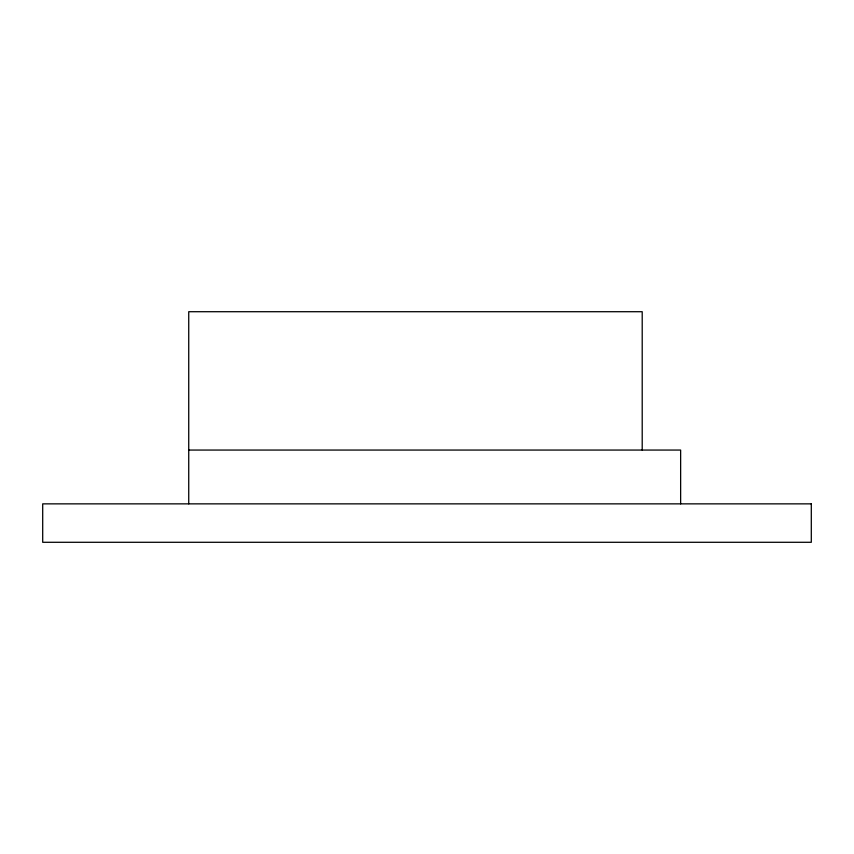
<?xml version="1.0" encoding="UTF-8"?>
<svg xmlns="http://www.w3.org/2000/svg" width="854" height="854" viewBox="0 0 854 854"><rect width="100%" height="100%" fill="white"/><g stroke="black" fill="none" stroke-linecap="round" stroke-linejoin="round"><path stroke-width="1.28" d="M188.734 450.058L680.638 450.058L680.638 503.86M642.208 450.058L642.208 311.71L188.734 311.71L188.734 503.86M811.3 503.86L42.7 503.86L42.7 542.29L811.3 542.29L811.3 503.86"/></g></svg>
